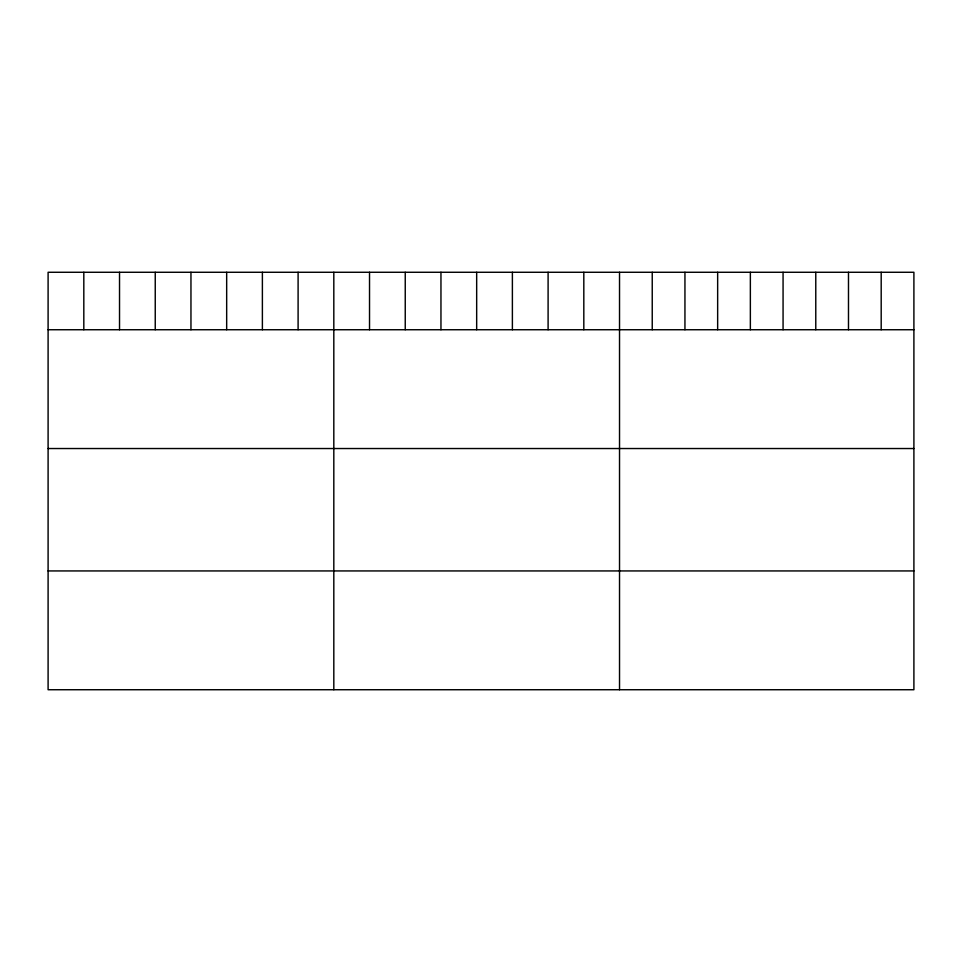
<?xml version="1.0" encoding="UTF-8"?>
<svg xmlns="http://www.w3.org/2000/svg" width="962" height="962" viewBox="0 0 962 962"><rect width="100%" height="100%" fill="white"/><g stroke="black" fill="none" stroke-linecap="round" stroke-linejoin="round"><path stroke-width="1.44" d="M913.9 329.738L913.9 689.73L48.1 689.73L48.1 272.27L913.9 272.27L913.9 329.738L48.1 329.738M48.1 448.532L913.9 448.532M48.1 570.935L913.9 570.935M881.192 272.27L881.192 329.738M848.484 272.27L848.484 329.738M815.776 272.27L815.776 329.738M783.068 272.27L783.068 329.738M750.36 272.27L750.36 329.738M717.652 272.27L717.652 329.738M684.944 272.27L684.944 329.738M652.236 272.27L652.236 329.738M619.528 272.27L619.528 689.73M583.814 272.27L583.814 329.738M548.099 272.27L548.099 329.738M512.385 272.27L512.385 329.738M476.671 272.27L476.671 329.738M440.957 272.27L440.957 329.738M405.242 272.27L405.242 329.738M369.528 272.27L369.528 329.738M333.814 272.27L333.814 689.73M298.1 272.27L298.1 329.738M262.385 272.27L262.385 329.738M226.671 272.27L226.671 329.738M190.957 272.27L190.957 329.738M155.243 272.27L155.243 329.738M119.528 272.27L119.528 329.738M83.814 272.27L83.814 329.738"/></g></svg>
